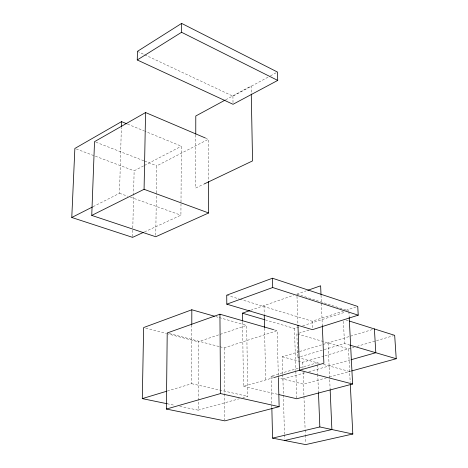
<?xml version="1.0" encoding="UTF-8"?>
<svg xmlns="http://www.w3.org/2000/svg" width="468" height="468" viewBox="0 0 468 468"><rect width="100%" height="100%" fill="white"/><g stroke="black" fill="none" stroke-linecap="round" stroke-linejoin="round"><path stroke-width="0.35" stroke-dasharray="2.34 1.75" d="M195.764 134.907L195.706 188.019L203.545 184.281M179.782 406.353L198.175 410.155L198.186 341.792L246.659 325.4L247.812 396.402L242.915 397.759M167.322 391.043L191.646 383.69L191.792 324.991M144.501 231.9L180.917 215.198L180.993 202.855M180.999 202.129L181.356 146.221L145.057 131.297M155.756 235.281L156.388 193.612M156.4 192.88L156.809 165.83L208.389 139.271L208.535 180.864M132.602 236.638L132.783 228.682M132.801 227.963L134.129 170.832L143.834 165.771M93.056 206.692L119.504 193.29L121.364 127.419M225.675 99.801L251.111 86.024L251.252 93.296M144.694 54.75L232.929 96.162L269.843 76.185M270.481 75.839L276.84 72.394M144.483 165.438L181.356 146.221M250.684 310.284L293.465 295.308M296.77 294.156L306.318 290.815M219.989 346.776L224.207 347.882L277.126 330.677L278.308 375.26M239.914 299.198L312.138 321.224L343.237 311.156M346.004 310.261L355.674 307.131M265.309 319.913L294.46 328.483L299.28 326.933M302.726 325.822L345.419 312.062M298.953 333.21L309.348 329.917M282.783 374.014L282.298 356.762L298.953 351.731M299.649 351.521L374.394 328.945M296.876 333.871L297.654 357.476L299.754 356.85M300.456 356.645L323.528 349.777M324.225 349.567L344.501 343.53L350.07 345.168M282.298 356.762L302.773 362.226L324.254 355.943M324.944 355.738L354.106 347.209M356.903 346.39L375.792 340.868M376.488 340.663L393.278 335.749M271.832 407.482L271.077 376.108L317.286 362.77L317.345 364.227M242.535 321.867L243.495 386.305L274.102 377.53M282.924 379.045L305.317 372.703M308.816 371.709L350.713 359.839M198.175 410.155L239.423 398.73M326.594 377.828L303.533 384.158L278.747 378.009M329.39 377.062L351.041 371.124M167.053 403.726L174.833 405.335M191.646 383.69L247.812 396.402M243.495 386.305L277.571 394.278M271.077 376.108L273.868 376.798M145.729 328.103L166.017 333.397M166.713 333.579L198.186 341.792M169.322 333.532L219.281 346.595M297.654 357.476L319.369 363.332M323.546 364.461L349.654 371.504M215.73 316.584L218.538 317.386M219.246 317.585L246.659 325.4M274.336 329.87L277.126 330.677M297.566 334.07L348.508 348.847L350.204 382.409M226.723 295.173L239.224 298.988M346.068 320.013L348.83 320.884M296.917 294.103L348.859 310.951M119.504 193.29L127.694 196.209M130.42 197.18L180.917 215.198M76.231 148.964L134.129 170.832M95.882 142.178L143.945 160.834M144.624 161.097L156.809 165.83M127.577 124.114L144.384 131.022M205.048 137.849L208.389 139.271M137.452 51.351L144.033 54.44M348.9 311.676L349.157 316.737M343.407 321.294L344.501 343.53M328.103 342.927L330.115 389.078M321.036 295.214L322.312 325.611M317.374 364.958L317.719 373.71M317.749 374.441L318.445 391.95M312.138 321.224L312.408 328.255M302.773 362.226L302.995 368.591M303.118 372.13L303.943 395.811M303.966 396.536L305.107 429.308M305.136 430.034L305.288 434.403M305.311 435.135L305.592 443.143M296.993 296.279L297.917 323.838M294.46 328.483L295.823 370.504M295.846 371.229L296.718 398.04M282.807 374.733L284.468 433.982M284.486 434.708L284.608 439.042M278.331 375.991L278.39 378.185M264.028 305.616L264.227 314.356M264.531 328.203L265.684 379.94M232.929 96.162L233.017 102.937M224.207 347.882L224.593 393.138M224.605 393.869L224.827 420.141"/><path stroke-width="0.7" d="M195.764 134.176L195.788 115.988L225.038 100.146M191.792 324.265L191.827 309.775L214.321 316.181M137.253 59.968L181.566 32.286L181.625 23.4L277.477 72.049L277.723 80.414L233.035 104.288L137.253 59.968L137.452 51.351L181.625 23.4M278.39 378.185L279.144 406.686L224.833 420.872L166.392 409.05L167.211 332.976L219.931 314.209L273.64 329.671M145.571 112.542L94.53 141.658L91.74 215.415L144.074 189.306L145.571 112.542L205.048 137.849M167.053 403.726L142.301 398.613L143.635 327.553L191.827 309.775M121.387 126.699L121.528 121.627L126.904 123.839M143.179 232.502L132.584 237.364L71.774 217.48L74.868 148.45L121.528 121.627M71.774 217.48L92.412 207.02M204.2 183.965L252.556 160.904L251.269 94.021M208.535 181.59L208.646 212.969L155.733 236.744L91.74 215.415M272.47 278.226L226.723 295.173L226.81 304.171L312.46 329.665L358.225 315.175L357.751 306.458L272.47 278.226L272.704 287.527L358.225 315.175M226.81 304.171L272.704 287.527M242.523 321.147L242.406 313.18L249.994 310.524M307.681 290.335L320.639 285.802L321.001 294.489M142.301 398.613L166.626 391.254M274.283 377.477L323.885 363.256L322.312 325.611M166.392 409.05L220.498 393.57L279.144 406.686M351.415 359.64L375.81 352.726L374.394 328.945M351.737 370.931L396.226 358.722L394.676 335.34L349.52 321.101M349.192 317.462L352.603 384.017L296.741 398.759L278.992 394.612M271.849 408.207L272.575 438.124L319.837 426.956L352.808 434.011L350.31 384.585M284.649 440.487L331.882 429.536L330.151 389.803M352.808 434.011L305.639 444.6L272.575 438.124M352.603 384.017L299.479 370.252L297.97 325.289M242.406 313.18L264.619 319.708M350.07 345.168L396.226 358.722M144.074 189.306L208.646 212.969M181.566 32.286L277.723 80.414M318.474 392.675L319.837 426.956M264.239 315.087L264.519 327.477M219.931 314.209L220.498 393.57"/></g></svg>
